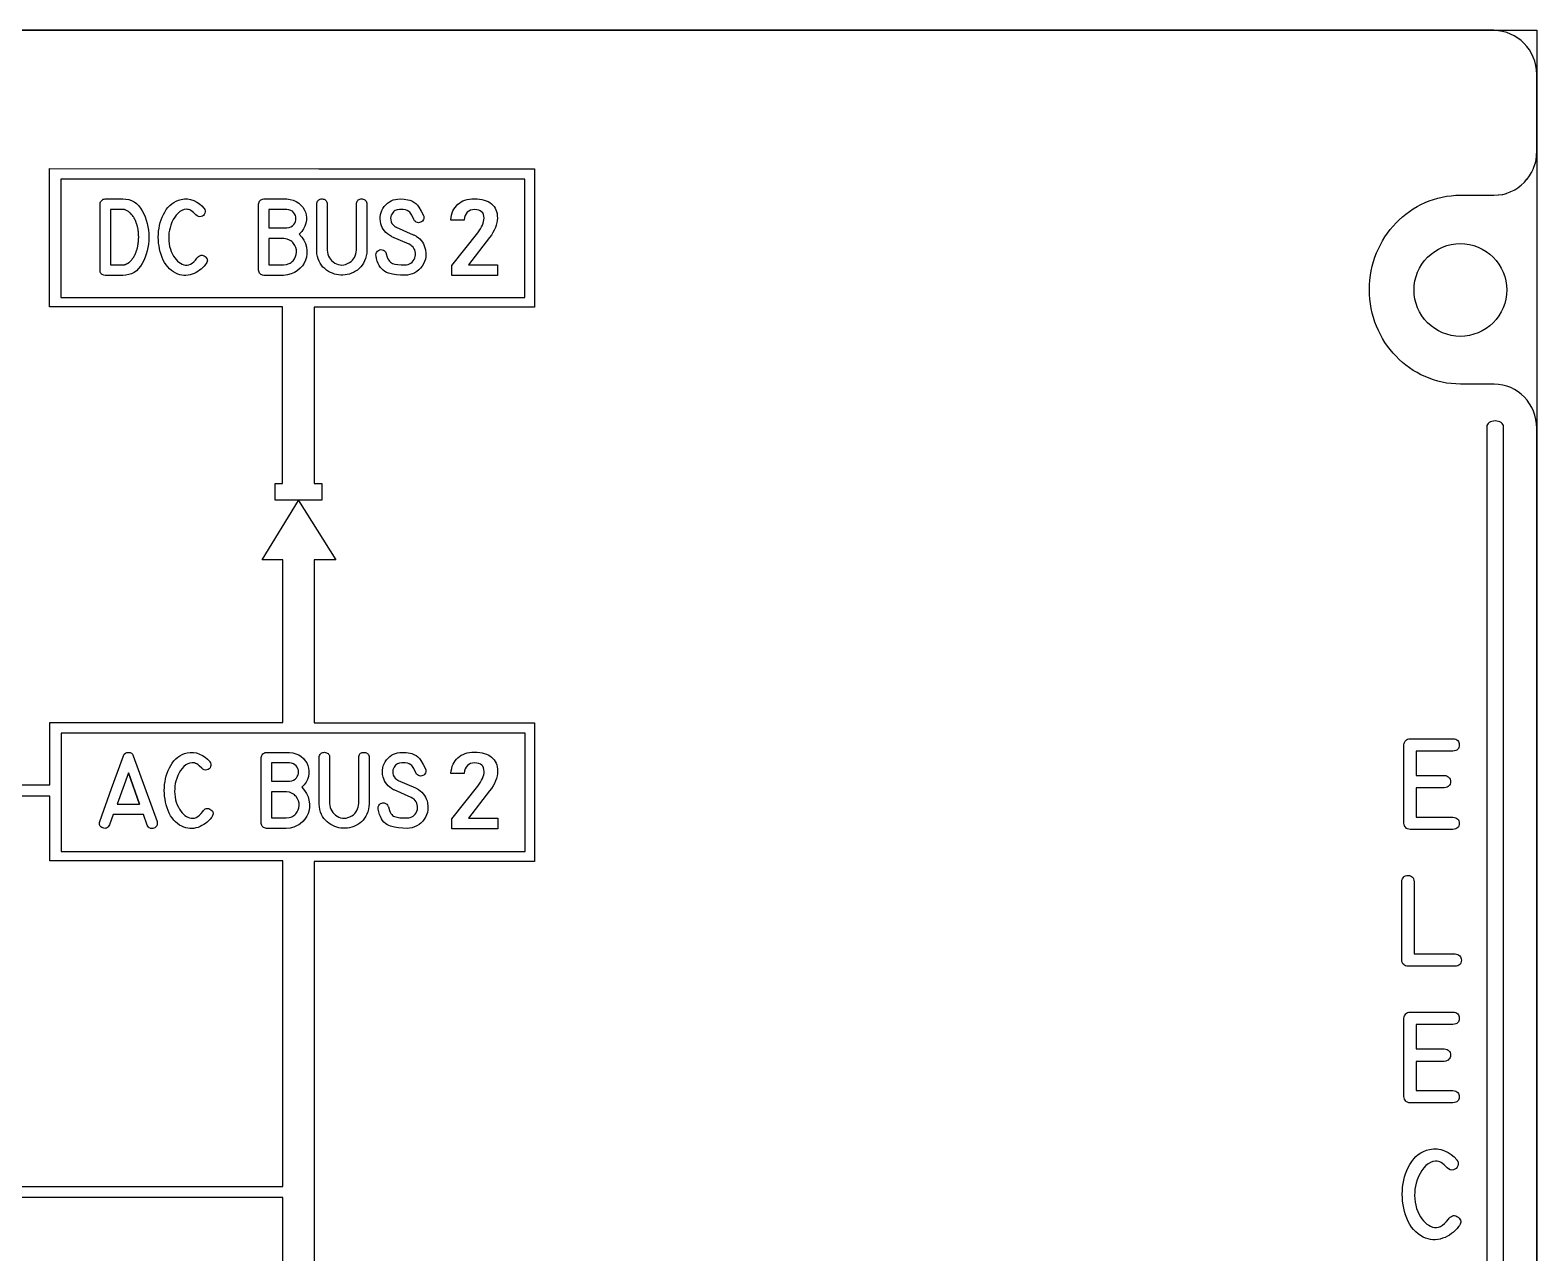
# Model space of a CAD drawing. Extents: x 361 to 684, y 82 to 686.
# Drawn here: x 602.9 to 683.8, y 371.2 to 436.8 of the extents above; entities that cross this region are included whole.
import ezdxf

# ---------------------------------------------------------------- set-up
doc = ezdxf.new("R2010")
doc.units = 0
for name, color, linetype in [('_BACKPANEL', 5, 'CONTINUOUS'), ('_ENGRAVING', 105, 'CONTINUOUS'), ('_TOPLAYER', 1, 'CONTINUOUS')]:
    doc.layers.add(name, color=color, linetype=linetype)

msp = doc.modelspace()

# ---------------------------------------------------------------- linework, layer by layer
at = {"layer": '_BACKPANEL'}
msp.add_lwpolyline([(683.839, 436.825), (683.839, 431.985), (683.839, 422.306), (683.839, 412.626), (683.839, 340.03), (683.839, 330.35), (361.5, 330.35), (361.5, 340.03), (361.5, 412.626), (361.5, 422.306), (361.5, 431.985), (361.5, 436.825)], close=True, dxfattribs=at)
msp.add_lwpolyline([(679.732, 420.389, -0.414214), (677.244, 422.877, -0.414214), (679.732, 425.365, -0.414214), (682.22, 422.877, -0.414214)], format="xyb", close=True, dxfattribs=at)
at = {"layer": '_ENGRAVING'}
for points in [[(618.429, 429.383), (630.01, 429.383), (630.01, 421.947), (618.18, 421.947), (618.18, 420.949), (618.179, 412.493), (618.598, 412.493), (618.598, 411.593), (616.077, 411.593), (616.077, 412.493), (616.484, 412.493), (616.476, 421.967), (603.962, 421.967), (603.962, 429.404)], [(604.576, 422.468), (629.487, 422.468), (629.487, 428.818), (604.576, 428.818)], [(606.96, 427.766), (607.901, 427.766), (608.07, 427.756), (608.229, 427.726), (608.377, 427.675), (608.514, 427.605), (608.639, 427.515), (608.754, 427.405), (608.858, 427.275), (608.951, 427.124), (609.033, 426.962), (609.104, 426.796), (609.164, 426.625), (609.213, 426.451), (609.251, 426.272), (609.279, 426.09), (609.295, 425.904), (609.3, 425.713), (609.295, 425.523), (609.278, 425.336), (609.251, 425.154), (609.213, 424.976), (609.163, 424.801), (609.103, 424.631), (609.032, 424.465), (608.95, 424.302), (608.857, 424.152), (608.753, 424.022), (608.638, 423.911), (608.512, 423.821), (608.376, 423.751), (608.228, 423.701), (608.07, 423.671), (607.901, 423.661), (606.96, 423.661), (606.964, 423.661), (606.96, 423.661), (606.888, 423.673), (606.798, 423.709), (606.762, 423.735), (606.733, 423.766), (606.711, 423.803), (606.695, 423.845), (606.683, 423.946), (606.681, 423.946), (606.683, 427.485), (606.681, 427.501), (606.688, 427.554), (606.705, 427.603), (606.732, 427.648), (606.768, 427.688), (606.81, 427.722), (606.857, 427.746), (606.907, 427.761), (606.962, 427.766)], [(612.381, 424.302), (612.363, 424.276), (612.353, 424.262), (612.345, 424.25), (612.274, 424.161), (612.198, 424.078), (612.116, 424.002), (612.029, 423.933), (611.937, 423.87), (611.839, 423.814), (611.736, 423.765), (611.628, 423.722), (611.517, 423.689), (611.406, 423.667), (611.296, 423.656), (611.187, 423.658), (611.077, 423.671), (610.968, 423.695), (610.86, 423.731), (610.752, 423.779), (610.631, 423.847), (610.518, 423.926), (610.414, 424.016), (610.317, 424.117), (610.23, 424.229), (610.15, 424.351), (610.079, 424.485), (610.016, 424.629), (609.962, 424.78), (609.916, 424.932), (609.878, 425.085), (609.848, 425.24), (609.827, 425.396), (609.815, 425.554), (609.81, 425.714), (609.815, 425.875), (609.827, 426.035), (609.848, 426.191), (609.878, 426.345), (609.916, 426.495), (609.963, 426.641), (610.018, 426.785), (610.082, 426.925), (610.154, 427.062), (610.235, 427.191), (610.325, 427.307), (610.423, 427.411), (610.53, 427.502), (610.645, 427.58), (610.769, 427.646), (610.902, 427.699), (611.044, 427.74), (611.211, 427.765), (611.378, 427.762), (611.546, 427.732), (611.712, 427.674), (611.872, 427.596), (612.016, 427.502), (612.145, 427.395), (612.26, 427.273), (612.27, 427.259), (612.306, 427.197), (612.325, 427.133), (612.325, 427.065), (612.307, 426.995), (612.275, 426.93), (612.231, 426.878), (612.176, 426.84), (612.11, 426.816), (612.034, 426.806), (611.962, 426.819), (611.893, 426.852), (611.826, 426.908), (611.694, 427.044), (611.628, 427.097), (611.564, 427.139), (611.5, 427.172), (611.436, 427.194), (611.373, 427.206), (611.311, 427.208), (611.191, 427.191), (611.076, 427.151), (610.969, 427.089), (610.868, 427.004), (610.774, 426.901), (610.689, 426.785), (610.611, 426.655), (610.542, 426.511), (610.484, 426.363), (610.438, 426.22), (610.404, 426.081), (610.383, 425.948), (610.37, 425.801), (610.366, 425.654), (610.373, 425.507), (610.39, 425.36), (610.417, 425.214), (610.456, 425.073), (610.507, 424.936), (610.57, 424.803), (610.632, 424.694), (610.698, 424.596), (610.768, 424.509), (610.841, 424.432), (610.919, 424.366), (611, 424.31), (611.085, 424.265), (611.174, 424.231), (611.265, 424.211), (611.355, 424.21), (611.445, 424.226), (611.534, 424.261), (611.623, 424.314), (611.711, 424.385), (611.799, 424.474), (611.886, 424.581), (611.924, 424.633), (611.971, 424.679), (612.019, 424.714), (612.068, 424.737), (612.117, 424.748), (612.167, 424.748), (612.217, 424.735), (612.269, 424.712), (612.32, 424.676), (612.367, 424.634), (612.402, 424.591), (612.427, 424.546), (612.44, 424.5), (612.442, 424.453), (612.433, 424.404), (612.413, 424.354)], [(616.711, 427.766), (616.893, 427.739), (617.06, 427.692), (617.212, 427.624), (617.349, 427.535), (617.468, 427.431), (617.568, 427.316), (617.648, 427.192), (617.707, 427.057), (617.747, 426.915), (617.764, 426.769), (617.76, 426.617), (617.734, 426.462), (617.685, 426.307), (617.61, 426.159), (617.509, 426.017), (617.382, 425.882), (617.521, 425.716), (617.632, 425.544), (617.713, 425.365), (617.765, 425.18), (617.791, 424.995), (617.792, 424.816), (617.767, 424.643), (617.718, 424.476), (617.646, 424.318), (617.55, 424.173), (617.433, 424.04), (617.292, 423.92), (617.214, 423.865), (617.131, 423.818), (616.952, 423.741), (616.755, 423.688), (616.539, 423.661), (616.533, 423.661), (615.471, 423.661), (615.413, 423.673), (615.361, 423.691), (615.316, 423.716), (615.277, 423.748), (615.245, 423.786), (615.219, 423.83), (615.2, 423.882), (615.188, 423.94), (615.188, 427.481), (615.199, 427.54), (615.218, 427.592), (615.243, 427.638), (615.275, 427.676), (615.314, 427.709), (615.36, 427.734), (615.412, 427.753), (615.471, 427.766)], [(621.008, 425.014), (621.008, 424.974), (621, 424.853), (620.974, 424.705), (620.937, 424.567), (620.89, 424.439), (620.833, 424.321), (620.765, 424.213), (620.687, 424.114), (620.598, 424.026), (620.499, 423.949), (620.394, 423.881), (620.287, 423.822), (620.178, 423.774), (620.068, 423.735), (619.955, 423.705), (619.841, 423.686), (619.726, 423.676), (619.608, 423.676), (619.491, 423.686), (619.377, 423.705), (619.265, 423.734), (619.155, 423.772), (619.048, 423.82), (618.944, 423.878), (618.842, 423.945), (618.743, 424.022), (618.65, 424.108), (618.569, 424.204), (618.499, 424.309), (618.44, 424.423), (618.392, 424.547), (618.356, 424.68), (618.33, 424.822), (618.316, 424.974), (618.316, 425.014), (618.316, 427.485), (618.322, 427.542), (618.338, 427.593), (618.364, 427.642), (618.394, 427.683), (618.428, 427.715), (618.466, 427.74), (618.508, 427.757), (618.553, 427.766), (618.603, 427.767), (618.657, 427.76), (618.709, 427.746), (618.754, 427.726), (618.793, 427.7), (618.824, 427.669), (618.848, 427.632), (618.866, 427.589), (618.876, 427.54), (618.879, 427.485), (618.879, 425.014), (618.892, 424.902), (618.916, 424.798), (618.95, 424.701), (618.996, 424.611), (619.051, 424.528), (619.118, 424.453), (619.196, 424.385), (619.284, 424.324), (619.378, 424.275), (619.473, 424.24), (619.57, 424.22), (619.668, 424.215), (619.767, 424.225), (619.867, 424.25), (619.969, 424.29), (620.072, 424.344), (620.158, 424.404), (620.233, 424.471), (620.294, 424.546), (620.344, 424.629), (620.383, 424.718), (620.413, 424.812), (620.434, 424.911), (620.447, 425.014), (620.447, 427.485), (620.451, 427.539), (620.466, 427.597), (620.487, 427.645), (620.515, 427.686), (620.549, 427.718), (620.59, 427.742), (620.638, 427.757), (620.692, 427.763), (620.752, 427.762), (620.812, 427.752), (620.864, 427.735), (620.908, 427.711), (620.944, 427.68), (620.972, 427.642), (620.992, 427.597), (621.004, 427.545), (621.008, 427.485)], [(623.504, 425.846), (623.536, 425.832), (623.572, 425.813), (623.604, 425.795), (623.635, 425.776), (623.668, 425.757), (623.762, 425.689), (623.846, 425.615), (623.922, 425.534), (623.988, 425.447), (624.044, 425.353), (624.091, 425.254), (624.129, 425.148), (624.157, 425.036), (624.179, 424.853), (624.173, 424.665), (624.149, 424.531), (624.109, 424.403), (624.054, 424.279), (623.982, 424.161), (623.898, 424.052), (623.803, 423.956), (623.699, 423.873), (623.584, 423.803), (623.454, 423.744), (623.322, 423.701), (623.187, 423.675), (623.051, 423.667), (622.822, 423.674), (622.598, 423.697), (622.379, 423.734), (622.166, 423.786), (622.065, 423.822), (621.971, 423.871), (621.884, 423.932), (621.805, 424.005), (621.734, 424.091), (621.67, 424.19), (621.614, 424.301), (621.565, 424.425), (621.529, 424.561), (621.501, 424.701), (621.494, 424.771), (621.504, 424.837), (621.53, 424.898), (621.572, 424.956), (621.626, 425.002), (621.685, 425.032), (621.751, 425.044), (621.823, 425.04), (621.896, 425.016), (621.956, 424.975), (622.005, 424.917), (622.042, 424.843), (622.048, 424.825), (622.105, 424.63), (622.14, 424.549), (622.18, 424.478), (622.224, 424.419), (622.272, 424.37), (622.325, 424.333), (622.383, 424.306), (622.514, 424.27), (622.668, 424.245), (622.846, 424.232), (623.047, 424.23), (623.141, 424.236), (623.227, 424.253), (623.306, 424.282), (623.377, 424.322), (623.44, 424.374), (623.496, 424.438), (623.543, 424.513), (623.584, 424.599), (623.609, 424.682), (623.621, 424.767), (623.619, 424.853), (623.604, 424.941), (623.576, 425.026), (623.538, 425.103), (623.49, 425.173), (623.43, 425.236), (623.363, 425.285), (623.278, 425.33), (622.354, 425.737), (622.324, 425.753), (622.216, 425.817), (622.119, 425.886), (622.032, 425.962), (621.956, 426.044), (621.891, 426.133), (621.837, 426.228), (621.794, 426.329), (621.761, 426.437), (621.734, 426.563), (621.722, 426.687), (621.724, 426.807), (621.741, 426.924), (621.771, 427.037), (621.816, 427.147), (621.874, 427.254), (621.947, 427.358), (622.031, 427.453), (622.12, 427.536), (622.216, 427.606), (622.318, 427.664), (622.426, 427.708), (622.541, 427.74), (622.662, 427.759), (622.789, 427.766), (623.009, 427.76), (623.216, 427.721), (623.317, 427.695), (623.418, 427.655), (623.536, 427.591), (623.64, 427.515), (623.729, 427.428), (623.803, 427.331), (623.931, 427.116), (624.045, 426.884), (624.063, 426.832), (624.07, 426.784), (624.069, 426.738), (624.06, 426.694), (624.043, 426.653), (623.993, 426.577), (623.951, 426.541), (623.898, 426.51), (623.842, 426.493), (623.784, 426.488), (623.724, 426.497), (623.665, 426.517), (623.614, 426.551), (623.57, 426.598), (623.534, 426.657), (623.423, 426.895), (623.391, 426.953), (623.352, 427.006), (623.308, 427.054), (623.258, 427.096), (623.173, 427.143), (623.083, 427.176), (622.953, 427.198), (622.769, 427.204), (622.643, 427.188), (622.586, 427.17), (622.533, 427.144), (622.484, 427.112), (622.439, 427.072), (622.36, 426.972), (622.319, 426.897), (622.294, 426.817), (622.283, 426.733), (622.288, 426.645), (622.311, 426.54), (622.354, 426.448), (622.415, 426.368), (622.496, 426.301), (622.514, 426.287), (622.535, 426.274), (622.557, 426.264), (622.581, 426.254)], [(626.779, 427.769), (626.925, 427.764), (627.062, 427.752), (627.19, 427.731), (627.309, 427.702), (627.42, 427.665), (627.521, 427.619), (627.614, 427.565), (627.698, 427.503), (627.774, 427.433), (627.839, 427.356), (627.894, 427.272), (627.939, 427.181), (627.975, 427.082), (628, 426.976), (628.015, 426.862), (628.02, 426.741), (628.02, 426.733), (628.013, 426.615), (627.993, 426.492), (627.96, 426.364), (627.913, 426.232), (627.853, 426.097), (627.78, 425.962), (627.695, 425.826), (627.598, 425.689), (626.467, 424.231), (628.033, 424.231), (628.033, 423.657), (625.564, 423.657), (625.564, 424.183), (626.961, 425.941), (627.107, 426.155), (627.165, 426.259), (627.214, 426.361), (627.253, 426.461), (627.28, 426.556), (627.296, 426.645), (627.302, 426.731), (627.302, 426.741), (627.294, 426.844), (627.269, 426.934), (627.229, 427.011), (627.172, 427.074), (627.1, 427.125), (627.013, 427.16), (626.911, 427.182), (626.795, 427.189), (626.678, 427.18), (626.573, 427.153), (626.481, 427.109), (626.402, 427.046), (626.337, 426.968), (626.287, 426.874), (626.254, 426.764), (626.236, 426.638), (626.236, 426.618), (625.518, 426.618), (625.518, 426.638), (625.534, 426.77), (625.559, 426.895), (625.592, 427.011), (625.634, 427.12), (625.686, 427.221), (625.745, 427.313), (625.814, 427.398), (625.892, 427.475), (625.978, 427.544), (626.07, 427.603), (626.17, 427.654), (626.278, 427.695), (626.392, 427.727), (626.514, 427.75), (626.643, 427.764)], [(607.901, 424.226), (607.909, 424.226), (607.919, 424.226), (607.926, 424.227), (607.935, 424.228), (607.944, 424.229), (607.955, 424.23), (607.963, 424.231), (607.973, 424.232), (607.981, 424.233), (607.991, 424.234), (608.006, 424.238), (608.014, 424.241), (608.024, 424.246), (608.033, 424.247), (608.044, 424.25), (608.052, 424.252), (608.062, 424.256), (608.08, 424.264), (608.1, 424.272), (608.108, 424.275), (608.118, 424.28), (608.134, 424.29), (608.154, 424.3), (608.162, 424.305), (608.172, 424.312), (608.19, 424.324), (608.199, 424.329), (608.21, 424.336), (608.218, 424.342), (608.228, 424.35), (608.236, 424.355), (608.246, 424.362), (608.266, 424.378), (608.282, 424.395), (608.29, 424.403), (608.3, 424.413), (608.308, 424.421), (608.318, 424.431), (608.336, 424.447), (608.344, 424.455), (608.354, 424.465), (608.362, 424.474), (608.372, 424.485), (608.388, 424.505), (608.406, 424.527), (608.422, 424.549), (608.43, 424.56), (608.44, 424.571), (608.447, 424.583), (608.456, 424.595), (608.463, 424.608), (608.472, 424.621), (608.488, 424.645), (608.495, 424.658), (608.504, 424.671), (608.511, 424.684), (608.52, 424.697), (608.532, 424.723), (608.539, 424.737), (608.548, 424.753), (608.555, 424.766), (608.564, 424.781), (608.569, 424.795), (608.576, 424.811), (608.59, 424.841), (608.604, 424.874), (608.609, 424.889), (608.615, 424.906), (608.62, 424.922), (608.627, 424.94), (608.637, 424.972), (608.642, 424.988), (608.649, 425.006), (608.659, 425.04), (608.671, 425.074), (608.674, 425.091), (608.679, 425.11), (608.683, 425.127), (608.689, 425.146), (608.692, 425.161), (608.697, 425.18), (608.703, 425.218), (608.706, 425.235), (608.711, 425.254), (608.713, 425.271), (608.717, 425.29), (608.723, 425.328), (608.726, 425.347), (608.731, 425.367), (608.735, 425.405), (608.736, 425.422), (608.739, 425.443), (608.743, 425.481), (608.745, 425.519), (608.747, 425.559), (608.749, 425.597), (608.75, 425.616), (608.753, 425.637), (608.754, 425.654), (608.755, 425.675), (608.755, 425.693), (608.755, 425.713), (608.755, 425.732), (608.755, 425.751), (608.754, 425.77), (608.753, 425.791), (608.753, 425.809), (608.753, 425.83), (608.749, 425.87), (608.747, 425.906), (608.743, 425.948), (608.741, 425.984), (608.737, 426.022), (608.734, 426.04), (608.733, 426.06), (608.725, 426.098), (608.721, 426.115), (608.719, 426.134), (608.713, 426.172), (608.707, 426.21), (608.697, 426.246), (608.691, 426.28), (608.685, 426.298), (608.681, 426.317), (608.675, 426.334), (608.671, 426.353), (608.661, 426.387), (608.651, 426.421), (608.644, 426.436), (608.639, 426.453), (608.627, 426.487), (608.615, 426.519), (608.609, 426.534), (608.604, 426.551), (608.596, 426.565), (608.59, 426.581), (608.576, 426.611), (608.564, 426.639), (608.55, 426.669), (608.542, 426.682), (608.536, 426.695), (608.52, 426.723), (608.504, 426.749), (608.495, 426.762), (608.488, 426.776), (608.472, 426.8), (608.464, 426.812), (608.458, 426.824), (608.424, 426.87), (608.392, 426.914), (608.356, 426.954), (608.32, 426.992), (608.286, 427.026), (608.248, 427.056), (608.21, 427.086), (608.172, 427.112), (608.136, 427.134), (608.1, 427.152), (608.062, 427.166), (608.024, 427.18), (608.006, 427.185), (607.991, 427.192), (607.955, 427.198), (607.919, 427.2), (607.909, 427.2), (607.901, 427.2), (607.242, 427.2), (607.242, 424.226)], [(616.711, 427.196), (615.753, 427.196), (615.753, 426.208), (616.717, 426.208), (616.833, 426.229), (616.933, 426.266), (617.017, 426.319), (617.085, 426.388), (617.138, 426.466), (617.175, 426.547), (617.197, 426.63), (617.203, 426.716), (617.194, 426.802), (617.17, 426.884), (617.131, 426.963), (617.076, 427.037), (617.007, 427.102), (616.923, 427.15), (616.824, 427.181)], [(616.533, 424.228), (616.693, 424.247), (616.832, 424.29), (616.894, 424.321), (616.952, 424.357), (617.004, 424.4), (617.05, 424.449), (617.129, 424.555), (617.185, 424.666), (617.221, 424.784), (617.235, 424.907), (617.228, 425.03), (617.198, 425.15), (617.147, 425.266), (617.074, 425.379), (617.03, 425.431), (616.979, 425.478), (616.923, 425.519), (616.861, 425.555), (616.721, 425.611), (616.557, 425.645), (615.753, 425.645), (615.753, 424.228)], [(604.596, 392.729), (629.506, 392.729), (629.506, 399.08), (604.596, 399.08)], [(679.335, 398.125), (677.361, 398.125), (677.361, 396.823), (678.866, 396.823), (678.945, 396.806), (679.014, 396.783), (679.072, 396.751), (679.119, 396.713), (679.156, 396.667), (679.182, 396.613), (679.198, 396.552), (679.203, 396.483), (679.197, 396.415), (679.181, 396.354), (679.155, 396.3), (679.118, 396.254), (679.071, 396.216), (679.013, 396.185), (678.944, 396.162), (678.866, 396.146), (677.361, 396.146), (677.361, 394.581), (679.335, 394.581), (679.414, 394.565), (679.482, 394.542), (679.54, 394.511), (679.587, 394.473), (679.623, 394.427), (679.65, 394.374), (679.665, 394.313), (679.671, 394.246), (679.665, 394.178), (679.65, 394.118), (679.623, 394.065), (679.587, 394.019), (679.54, 393.981), (679.482, 393.951), (679.414, 393.928), (679.335, 393.912), (677.03, 393.912), (676.959, 393.926), (676.897, 393.948), (676.842, 393.978), (676.796, 394.016), (676.758, 394.062), (676.728, 394.117), (676.705, 394.18), (676.691, 394.25), (676.691, 398.456), (676.707, 398.53), (676.729, 398.595), (676.76, 398.651), (676.799, 398.697), (676.845, 398.734), (676.899, 398.762), (676.96, 398.78), (677.03, 398.79), (679.335, 398.79), (679.414, 398.779), (679.482, 398.759), (679.539, 398.73), (679.586, 398.693), (679.623, 398.647), (679.649, 398.592), (679.665, 398.528), (679.669, 398.455), (679.664, 398.382), (679.648, 398.319), (679.622, 398.264), (679.585, 398.218), (679.538, 398.182), (679.481, 398.154), (679.413, 398.135)], [(606.665, 394.354), (607.302, 396.114), (607.942, 397.874), (607.983, 397.954), (608.04, 398.011), (608.113, 398.045), (608.202, 398.058), (608.292, 398.047), (608.365, 398.013), (608.423, 397.955), (608.465, 397.874), (609.74, 394.344), (609.75, 394.277), (609.751, 394.216), (609.744, 394.161), (609.727, 394.113), (609.701, 394.071), (609.666, 394.034), (609.622, 394.005), (609.569, 393.981), (609.513, 393.966), (609.46, 393.961), (609.41, 393.966), (609.364, 393.982), (609.321, 394.008), (609.282, 394.045), (609.246, 394.092), (609.213, 394.149), (609.008, 394.72), (607.387, 394.72), (607.188, 394.163), (607.154, 394.105), (607.117, 394.058), (607.077, 394.022), (607.034, 393.996), (606.987, 393.981), (606.937, 393.976), (606.883, 393.982), (606.826, 393.998), (606.772, 394.023), (606.728, 394.053), (606.693, 394.089), (606.668, 394.131), (606.653, 394.178), (606.647, 394.231), (606.651, 394.29)], [(612.693, 394.608), (612.675, 394.582), (612.665, 394.568), (612.657, 394.556), (612.587, 394.467), (612.51, 394.385), (612.429, 394.309), (612.342, 394.24), (612.25, 394.177), (612.153, 394.122), (612.05, 394.073), (611.942, 394.03), (611.832, 393.997), (611.722, 393.975), (611.612, 393.965), (611.503, 393.966), (611.394, 393.979), (611.286, 394.003), (611.178, 394.039), (611.07, 394.087), (610.95, 394.155), (610.837, 394.233), (610.733, 394.323), (610.637, 394.423), (610.55, 394.535), (610.471, 394.657), (610.4, 394.79), (610.337, 394.933), (610.283, 395.083), (610.237, 395.235), (610.199, 395.388), (610.17, 395.542), (610.149, 395.698), (610.137, 395.855), (610.132, 396.014), (610.136, 396.174), (610.149, 396.333), (610.17, 396.489), (610.199, 396.642), (610.237, 396.792), (610.284, 396.938), (610.339, 397.081), (610.402, 397.221), (610.475, 397.357), (610.555, 397.485), (610.644, 397.601), (610.742, 397.705), (610.849, 397.795), (610.964, 397.873), (611.087, 397.939), (611.22, 397.992), (611.361, 398.032), (611.528, 398.057), (611.694, 398.054), (611.861, 398.024), (612.027, 397.967), (612.185, 397.888), (612.329, 397.795), (612.458, 397.688), (612.572, 397.567), (612.582, 397.553), (612.618, 397.491), (612.637, 397.427), (612.637, 397.36), (612.62, 397.29), (612.587, 397.225), (612.543, 397.174), (612.489, 397.136), (612.423, 397.111), (612.348, 397.102), (612.275, 397.114), (612.206, 397.148), (612.14, 397.203), (612.008, 397.339), (611.943, 397.391), (611.879, 397.434), (611.815, 397.466), (611.752, 397.488), (611.689, 397.501), (611.627, 397.503), (611.507, 397.485), (611.393, 397.446), (611.286, 397.384), (611.186, 397.299), (611.092, 397.197), (611.007, 397.08), (610.93, 396.951), (610.861, 396.808), (610.803, 396.661), (610.757, 396.518), (610.723, 396.38), (610.702, 396.247), (610.689, 396.101), (610.686, 395.955), (610.693, 395.808), (610.709, 395.661), (610.737, 395.516), (610.776, 395.375), (610.827, 395.239), (610.889, 395.107), (610.951, 394.999), (611.016, 394.901), (611.086, 394.814), (611.159, 394.737), (611.236, 394.671), (611.317, 394.616), (611.402, 394.571), (611.491, 394.537), (611.581, 394.517), (611.671, 394.516), (611.761, 394.532), (611.85, 394.567), (611.938, 394.619), (612.026, 394.69), (612.113, 394.779), (612.2, 394.885), (612.238, 394.937), (612.285, 394.983), (612.332, 395.018), (612.381, 395.041), (612.43, 395.052), (612.48, 395.051), (612.53, 395.039), (612.581, 395.016), (612.632, 394.98), (612.679, 394.938), (612.714, 394.895), (612.738, 394.851), (612.752, 394.805), (612.754, 394.758), (612.745, 394.709), (612.724, 394.659)], [(616.85, 398.058), (617.032, 398.031), (617.198, 397.984), (617.349, 397.917), (617.486, 397.828), (617.604, 397.724), (617.704, 397.61), (617.783, 397.486), (617.843, 397.352), (617.882, 397.21), (617.899, 397.064), (617.895, 396.914), (617.869, 396.759), (617.82, 396.605), (617.745, 396.457), (617.645, 396.316), (617.518, 396.181), (617.657, 396.016), (617.767, 395.845), (617.848, 395.667), (617.9, 395.482), (617.926, 395.298), (617.926, 395.119), (617.902, 394.947), (617.853, 394.781), (617.781, 394.624), (617.686, 394.479), (617.569, 394.347), (617.429, 394.227), (617.351, 394.173), (617.269, 394.125), (617.09, 394.048), (616.894, 393.996), (616.679, 393.969), (616.673, 393.969), (615.615, 393.969), (615.557, 393.981), (615.506, 393.999), (615.461, 394.024), (615.422, 394.055), (615.39, 394.093), (615.364, 394.138), (615.345, 394.189), (615.333, 394.247), (615.333, 397.774), (615.344, 397.833), (615.363, 397.885), (615.388, 397.93), (615.42, 397.969), (615.459, 398.001), (615.504, 398.027), (615.556, 398.045), (615.615, 398.058)], [(616.85, 397.491), (615.895, 397.491), (615.895, 396.507), (616.856, 396.507), (616.971, 396.527), (617.071, 396.564), (617.155, 396.617), (617.223, 396.685), (617.275, 396.763), (617.313, 396.843), (617.334, 396.927), (617.34, 397.013), (617.331, 397.098), (617.307, 397.18), (617.268, 397.258), (617.214, 397.332), (617.145, 397.396), (617.061, 397.444), (616.963, 397.476)], [(621.13, 395.317), (621.13, 395.277), (621.122, 395.157), (621.096, 395.009), (621.06, 394.872), (621.013, 394.744), (620.956, 394.626), (620.888, 394.519), (620.81, 394.421), (620.722, 394.333), (620.623, 394.256), (620.518, 394.188), (620.412, 394.13), (620.303, 394.081), (620.193, 394.042), (620.082, 394.013), (619.968, 393.994), (619.853, 393.984), (619.736, 393.984), (619.619, 393.994), (619.505, 394.013), (619.394, 394.041), (619.285, 394.08), (619.178, 394.128), (619.074, 394.185), (618.973, 394.252), (618.874, 394.328), (618.782, 394.414), (618.701, 394.51), (618.631, 394.614), (618.572, 394.728), (618.525, 394.851), (618.488, 394.984), (618.463, 395.126), (618.449, 395.277), (618.449, 395.317), (618.449, 397.778), (618.455, 397.835), (618.471, 397.886), (618.497, 397.934), (618.527, 397.975), (618.56, 398.008), (618.598, 398.032), (618.64, 398.049), (618.685, 398.058), (618.735, 398.059), (618.788, 398.052), (618.84, 398.038), (618.885, 398.018), (618.923, 397.993), (618.955, 397.961), (618.979, 397.924), (618.996, 397.881), (619.007, 397.833), (619.01, 397.778), (619.01, 395.317), (619.023, 395.205), (619.046, 395.102), (619.081, 395.005), (619.126, 394.915), (619.181, 394.833), (619.248, 394.758), (619.325, 394.69), (619.413, 394.63), (619.507, 394.58), (619.602, 394.546), (619.698, 394.526), (619.795, 394.521), (619.894, 394.531), (619.994, 394.556), (620.095, 394.595), (620.197, 394.65), (620.284, 394.709), (620.358, 394.776), (620.419, 394.851), (620.469, 394.933), (620.508, 395.022), (620.538, 395.116), (620.559, 395.214), (620.571, 395.317), (620.571, 397.778), (620.575, 397.832), (620.59, 397.889), (620.611, 397.938), (620.639, 397.978), (620.673, 398.01), (620.714, 398.034), (620.761, 398.049), (620.815, 398.055), (620.876, 398.054), (620.935, 398.044), (620.987, 398.027), (621.031, 398.004), (621.067, 397.973), (621.094, 397.935), (621.114, 397.89), (621.126, 397.838), (621.13, 397.778)], [(623.616, 396.145), (623.648, 396.131), (623.684, 396.113), (623.716, 396.095), (623.747, 396.076), (623.779, 396.057), (623.873, 395.989), (623.958, 395.915), (624.033, 395.835), (624.098, 395.748), (624.154, 395.655), (624.201, 395.556), (624.239, 395.45), (624.267, 395.339), (624.289, 395.156), (624.283, 394.969), (624.259, 394.836), (624.219, 394.708), (624.164, 394.585), (624.093, 394.467), (624.009, 394.358), (623.914, 394.263), (623.81, 394.18), (623.696, 394.111), (623.567, 394.051), (623.435, 394.009), (623.301, 393.984), (623.165, 393.975), (622.937, 393.983), (622.714, 394.005), (622.496, 394.042), (622.284, 394.094), (622.183, 394.13), (622.089, 394.178), (622.003, 394.239), (621.924, 394.312), (621.853, 394.398), (621.79, 394.496), (621.734, 394.607), (621.685, 394.73), (621.649, 394.865), (621.621, 395.005), (621.615, 395.075), (621.624, 395.14), (621.65, 395.202), (621.692, 395.259), (621.745, 395.305), (621.805, 395.335), (621.87, 395.347), (621.942, 395.343), (622.014, 395.318), (622.075, 395.278), (622.124, 395.221), (622.16, 395.147), (622.166, 395.129), (622.223, 394.934), (622.258, 394.853), (622.297, 394.783), (622.341, 394.724), (622.39, 394.676), (622.442, 394.638), (622.5, 394.612), (622.63, 394.576), (622.784, 394.551), (622.961, 394.538), (623.161, 394.536), (623.255, 394.542), (623.341, 394.559), (623.419, 394.588), (623.49, 394.628), (623.553, 394.68), (623.608, 394.743), (623.656, 394.817), (623.696, 394.903), (623.721, 394.986), (623.733, 395.07), (623.731, 395.156), (623.716, 395.244), (623.689, 395.328), (623.651, 395.406), (623.602, 395.476), (623.543, 395.538), (623.476, 395.587), (623.392, 395.632), (622.471, 396.037), (622.441, 396.053), (622.333, 396.116), (622.237, 396.186), (622.15, 396.261), (622.075, 396.343), (622.01, 396.432), (621.956, 396.526), (621.913, 396.627), (621.88, 396.734), (621.854, 396.86), (621.842, 396.983), (621.844, 397.103), (621.86, 397.219), (621.89, 397.332), (621.935, 397.442), (621.993, 397.548), (622.066, 397.651), (622.149, 397.747), (622.238, 397.829), (622.334, 397.899), (622.435, 397.956), (622.543, 398.001), (622.657, 398.032), (622.778, 398.051), (622.904, 398.058), (623.123, 398.052), (623.33, 398.013), (623.43, 397.987), (623.531, 397.948), (623.649, 397.884), (623.752, 397.808), (623.841, 397.722), (623.915, 397.624), (624.041, 397.41), (624.155, 397.179), (624.173, 397.127), (624.18, 397.08), (624.179, 397.034), (624.17, 396.991), (624.153, 396.95), (624.104, 396.874), (624.062, 396.838), (624.009, 396.807), (623.953, 396.79), (623.896, 396.786), (623.835, 396.794), (623.777, 396.814), (623.726, 396.848), (623.683, 396.894), (623.646, 396.954), (623.536, 397.19), (623.504, 397.248), (623.465, 397.301), (623.422, 397.348), (623.372, 397.391), (623.287, 397.438), (623.197, 397.471), (623.067, 397.493), (622.884, 397.499), (622.759, 397.483), (622.702, 397.464), (622.649, 397.439), (622.6, 397.406), (622.555, 397.367), (622.477, 397.267), (622.436, 397.192), (622.411, 397.113), (622.401, 397.029), (622.405, 396.942), (622.428, 396.837), (622.471, 396.745), (622.532, 396.665), (622.612, 396.598), (622.63, 396.585), (622.652, 396.572), (622.674, 396.562), (622.697, 396.552)], [(626.784, 398.066), (626.93, 398.061), (627.067, 398.049), (627.195, 398.028), (627.314, 397.999), (627.425, 397.962), (627.526, 397.916), (627.619, 397.862), (627.703, 397.8), (627.779, 397.73), (627.844, 397.653), (627.899, 397.569), (627.944, 397.478), (627.98, 397.379), (628.005, 397.273), (628.02, 397.159), (628.025, 397.038), (628.025, 397.03), (628.018, 396.912), (627.998, 396.789), (627.965, 396.661), (627.918, 396.529), (627.858, 396.394), (627.785, 396.259), (627.7, 396.123), (627.603, 395.986), (626.472, 394.528), (628.038, 394.528), (628.038, 393.954), (625.569, 393.954), (625.569, 394.48), (626.966, 396.238), (627.112, 396.452), (627.17, 396.556), (627.219, 396.658), (627.258, 396.758), (627.285, 396.853), (627.301, 396.942), (627.307, 397.027), (627.307, 397.038), (627.299, 397.141), (627.274, 397.231), (627.234, 397.308), (627.177, 397.371), (627.105, 397.422), (627.018, 397.457), (626.916, 397.479), (626.8, 397.486), (626.683, 397.477), (626.578, 397.45), (626.486, 397.406), (626.407, 397.343), (626.342, 397.265), (626.292, 397.171), (626.259, 397.061), (626.241, 396.935), (626.241, 396.915), (625.523, 396.915), (625.523, 396.935), (625.539, 397.067), (625.564, 397.192), (625.597, 397.308), (625.639, 397.417), (625.691, 397.517), (625.751, 397.61), (625.819, 397.695), (625.897, 397.772), (625.983, 397.841), (626.075, 397.9), (626.175, 397.951), (626.283, 397.992), (626.397, 398.024), (626.519, 398.047), (626.648, 398.061)], [(608.805, 395.281), (608.2, 396.958), (607.592, 395.281)], [(608.2, 396.958), (608.805, 395.281)], [(616.673, 394.534), (616.832, 394.553), (616.971, 394.596), (617.033, 394.626), (617.09, 394.663), (617.141, 394.705), (617.188, 394.754), (617.266, 394.859), (617.323, 394.971), (617.358, 395.087), (617.372, 395.21), (617.365, 395.333), (617.336, 395.453), (617.285, 395.568), (617.212, 395.68), (617.167, 395.732), (617.117, 395.779), (617.061, 395.82), (617, 395.856), (616.86, 395.912), (616.697, 395.946), (615.895, 395.946), (615.895, 394.534)], [(676.917, 386.572), (676.848, 386.582), (676.786, 386.6), (676.732, 386.628), (676.686, 386.665), (676.648, 386.711), (676.617, 386.766), (676.594, 386.83), (676.579, 386.903), (676.579, 391.114), (676.595, 391.194), (676.619, 391.264), (676.651, 391.322), (676.691, 391.37), (676.738, 391.406), (676.793, 391.432), (676.856, 391.447), (676.927, 391.451), (676.997, 391.444), (677.058, 391.428), (677.112, 391.401), (677.156, 391.364), (677.193, 391.317), (677.22, 391.259), (677.24, 391.192), (677.25, 391.114), (677.25, 387.237), (679.449, 387.239), (679.528, 387.225), (679.596, 387.204), (679.654, 387.173), (679.701, 387.135), (679.738, 387.088), (679.764, 387.033), (679.779, 386.969), (679.783, 386.897), (679.777, 386.826), (679.761, 386.763), (679.734, 386.709), (679.697, 386.664), (679.65, 386.628), (679.592, 386.601), (679.524, 386.582), (679.446, 386.572)], [(679.335, 383.45), (677.361, 383.45), (677.361, 382.147), (678.866, 382.147), (678.945, 382.131), (679.014, 382.107), (679.072, 382.076), (679.119, 382.038), (679.156, 381.991), (679.182, 381.938), (679.198, 381.877), (679.203, 381.808), (679.197, 381.739), (679.181, 381.678), (679.155, 381.625), (679.118, 381.579), (679.071, 381.541), (679.013, 381.51), (678.944, 381.487), (678.866, 381.471), (677.361, 381.471), (677.361, 379.906), (679.335, 379.906), (679.414, 379.89), (679.482, 379.867), (679.54, 379.836), (679.587, 379.797), (679.623, 379.752), (679.65, 379.699), (679.665, 379.638), (679.671, 379.571), (679.665, 379.503), (679.65, 379.443), (679.623, 379.39), (679.587, 379.344), (679.54, 379.306), (679.482, 379.276), (679.414, 379.253), (679.335, 379.237), (677.03, 379.237), (676.959, 379.251), (676.897, 379.273), (676.842, 379.303), (676.796, 379.341), (676.758, 379.387), (676.728, 379.442), (676.705, 379.504), (676.691, 379.575), (676.691, 383.781), (676.707, 383.855), (676.729, 383.92), (676.76, 383.975), (676.799, 384.022), (676.845, 384.059), (676.899, 384.087), (676.96, 384.105), (677.03, 384.115), (679.335, 384.115), (679.414, 384.104), (679.482, 384.084), (679.539, 384.055), (679.586, 384.018), (679.623, 383.972), (679.649, 383.917), (679.665, 383.853), (679.669, 383.78), (679.664, 383.707), (679.648, 383.644), (679.622, 383.589), (679.585, 383.543), (679.538, 383.507), (679.481, 383.479), (679.413, 383.46)], [(679.678, 372.662), (679.657, 372.631), (679.645, 372.614), (679.635, 372.6), (679.55, 372.494), (679.459, 372.395), (679.362, 372.305), (679.258, 372.223), (679.148, 372.148), (679.031, 372.082), (678.908, 372.023), (678.779, 371.972), (678.647, 371.932), (678.515, 371.906), (678.384, 371.894), (678.253, 371.896), (678.123, 371.911), (677.993, 371.94), (677.863, 371.983), (677.735, 372.04), (677.59, 372.121), (677.456, 372.215), (677.331, 372.322), (677.216, 372.441), (677.112, 372.574), (677.017, 372.72), (676.932, 372.878), (676.857, 373.05), (676.792, 373.229), (676.737, 373.409), (676.692, 373.592), (676.657, 373.776), (676.632, 373.962), (676.617, 374.149), (676.612, 374.339), (676.616, 374.53), (676.631, 374.72), (676.657, 374.906), (676.692, 375.088), (676.737, 375.267), (676.793, 375.441), (676.859, 375.612), (676.935, 375.778), (677.021, 375.941), (677.118, 376.094), (677.225, 376.233), (677.342, 376.356), (677.469, 376.464), (677.607, 376.557), (677.755, 376.635), (677.914, 376.698), (678.082, 376.746), (678.182, 376.765), (678.282, 376.776), (678.382, 376.779), (678.482, 376.773), (678.582, 376.759), (678.681, 376.737), (678.781, 376.707), (678.88, 376.669), (679.07, 376.575), (679.242, 376.464), (679.396, 376.336), (679.533, 376.191), (679.545, 376.174), (679.589, 376.101), (679.611, 376.025), (679.611, 375.945), (679.59, 375.861), (679.551, 375.784), (679.499, 375.723), (679.433, 375.678), (679.354, 375.648), (679.264, 375.637), (679.178, 375.652), (679.095, 375.692), (679.016, 375.758), (678.936, 375.845), (678.858, 375.919), (678.78, 375.982), (678.703, 376.033), (678.626, 376.071), (678.551, 376.098), (678.476, 376.112), (678.401, 376.115), (678.258, 376.094), (678.122, 376.047), (677.993, 375.973), (677.873, 375.872), (677.761, 375.75), (677.659, 375.611), (677.567, 375.457), (677.485, 375.286), (677.415, 375.11), (677.36, 374.94), (677.319, 374.776), (677.294, 374.617), (677.278, 374.443), (677.275, 374.268), (677.283, 374.093), (677.302, 373.918), (677.335, 373.745), (677.382, 373.577), (677.443, 373.414), (677.518, 373.257), (677.592, 373.128), (677.67, 373.011), (677.753, 372.907), (677.841, 372.816), (677.933, 372.737), (678.03, 372.671), (678.132, 372.618), (678.238, 372.577), (678.347, 372.554), (678.454, 372.552), (678.561, 372.571), (678.668, 372.613), (678.774, 372.675), (678.879, 372.76), (678.983, 372.865), (679.087, 372.993), (679.133, 373.055), (679.189, 373.11), (679.246, 373.151), (679.304, 373.178), (679.363, 373.191), (679.422, 373.191), (679.482, 373.176), (679.544, 373.148), (679.605, 373.106), (679.661, 373.056), (679.703, 373.004), (679.732, 372.951), (679.748, 372.897), (679.75, 372.84), (679.74, 372.782), (679.715, 372.723)]]:
    msp.add_lwpolyline(points, close=True, dxfattribs=at)
for points in [[(682.05, 351.671), (682.05, 415.528), (682.05, 415.529), (682.04, 415.594), (682.014, 415.654), (681.973, 415.708), (681.918, 415.756), (681.852, 415.795), (681.775, 415.825), (681.691, 415.843), (681.6, 415.85), (681.599, 415.85), (681.508, 415.844), (681.424, 415.825), (681.348, 415.795), (681.281, 415.756), (681.226, 415.709), (681.185, 415.654), (681.158, 415.594), (681.149, 415.529), (681.149, 415.528), (681.149, 351.671)], [(600.17, 396.309), (603.981, 396.309), (603.981, 399.666), (616.495, 399.666), (616.488, 408.384), (615.387, 408.384), (617.333, 411.583), (619.337, 408.384), (618.178, 408.384), (618.177, 399.633), (630.01, 399.633), (630.01, 397.062), (630.01, 392.197), (618.18, 392.197), (618.18, 392.171), (618.175, 370.158)], [(537.299, 374.759), (616.495, 374.759), (616.495, 392.229), (603.981, 392.229), (603.981, 395.707), (600.17, 395.707)], [(616.495, 370.158), (616.495, 374.157), (537.299, 374.157)]]:
    msp.add_lwpolyline(points, dxfattribs=at)
at = {"layer": '_TOPLAYER'}
msp.add_lwpolyline([(683.839, 354.105), (683.839, 415.445), (683.827, 415.687), (683.792, 415.923), (683.736, 416.15), (683.658, 416.368), (683.562, 416.575), (683.447, 416.771), (683.315, 416.954), (683.167, 417.123), (683.003, 417.276), (682.827, 417.413), (682.637, 417.533), (682.436, 417.634), (682.225, 417.714), (682.005, 417.774), (681.777, 417.812), (681.541, 417.826), (679.735, 417.826), (679.483, 417.832), (679.235, 417.852), (678.99, 417.884), (678.749, 417.929), (678.513, 417.986), (678.281, 418.055), (678.054, 418.135), (677.832, 418.226), (677.615, 418.328), (677.404, 418.44), (677.2, 418.563), (677.001, 418.695), (676.81, 418.837), (676.625, 418.988), (676.447, 419.148), (676.278, 419.316), (676.116, 419.492), (675.962, 419.677), (675.817, 419.868), (675.681, 420.067), (675.554, 420.273), (675.436, 420.485), (675.328, 420.704), (675.23, 420.928), (675.142, 421.158), (675.066, 421.393), (675, 421.633), (674.945, 421.878), (674.902, 422.127), (674.871, 422.38), (674.852, 422.636), (674.846, 422.895), (674.852, 423.155), (674.871, 423.411), (674.902, 423.664), (674.945, 423.913), (675, 424.158), (675.066, 424.398), (675.142, 424.633), (675.23, 424.863), (675.328, 425.087), (675.436, 425.306), (675.554, 425.518), (675.681, 425.724), (675.817, 425.923), (675.962, 426.115), (676.116, 426.299), (676.278, 426.475), (676.447, 426.644), (676.625, 426.804), (676.81, 426.955), (677.001, 427.096), (677.2, 427.229), (677.404, 427.351), (677.615, 427.464), (677.832, 427.566), (678.054, 427.657), (678.281, 427.737), (678.513, 427.806), (678.749, 427.863), (678.99, 427.908), (679.235, 427.94), (679.483, 427.96), (679.735, 427.966), (681.53, 427.966), (681.76, 427.978), (681.772, 427.978), (681.981, 428.011), (682.007, 428.011), (682.201, 428.062), (682.217, 428.068), (682.233, 428.073), (682.41, 428.14), (682.446, 428.155), (682.614, 428.239), (682.624, 428.239), (682.635, 428.247), (682.647, 428.252), (682.822, 428.361), (682.827, 428.37), (682.832, 428.372), (683.003, 428.503), (683.159, 428.649), (683.17, 428.661), (683.308, 428.817), (683.318, 428.828), (683.442, 428.998), (683.452, 429.01), (683.554, 429.184), (683.562, 429.199), (683.569, 429.214), (683.653, 429.393), (683.659, 429.407), (683.665, 429.422), (683.733, 429.614), (683.738, 429.628), (683.743, 429.642), (683.794, 429.848), (683.794, 429.858), (683.827, 430.077), (683.827, 430.093), (683.838, 430.329), (683.838, 432.055), (683.838, 432.629), (683.838, 434.459), (683.823, 434.699), (683.786, 434.932), (683.727, 435.156), (683.649, 435.371), (683.551, 435.576), (683.435, 435.769), (683.303, 435.949), (683.155, 436.115), (682.992, 436.266), (682.816, 436.4), (682.628, 436.518), (682.428, 436.617), (682.219, 436.696), (682, 436.755), (681.774, 436.792), (681.541, 436.805), (681.531, 436.825), (595.789, 436.825)], dxfattribs=at)

doc.saveas('drawing.dxf')
